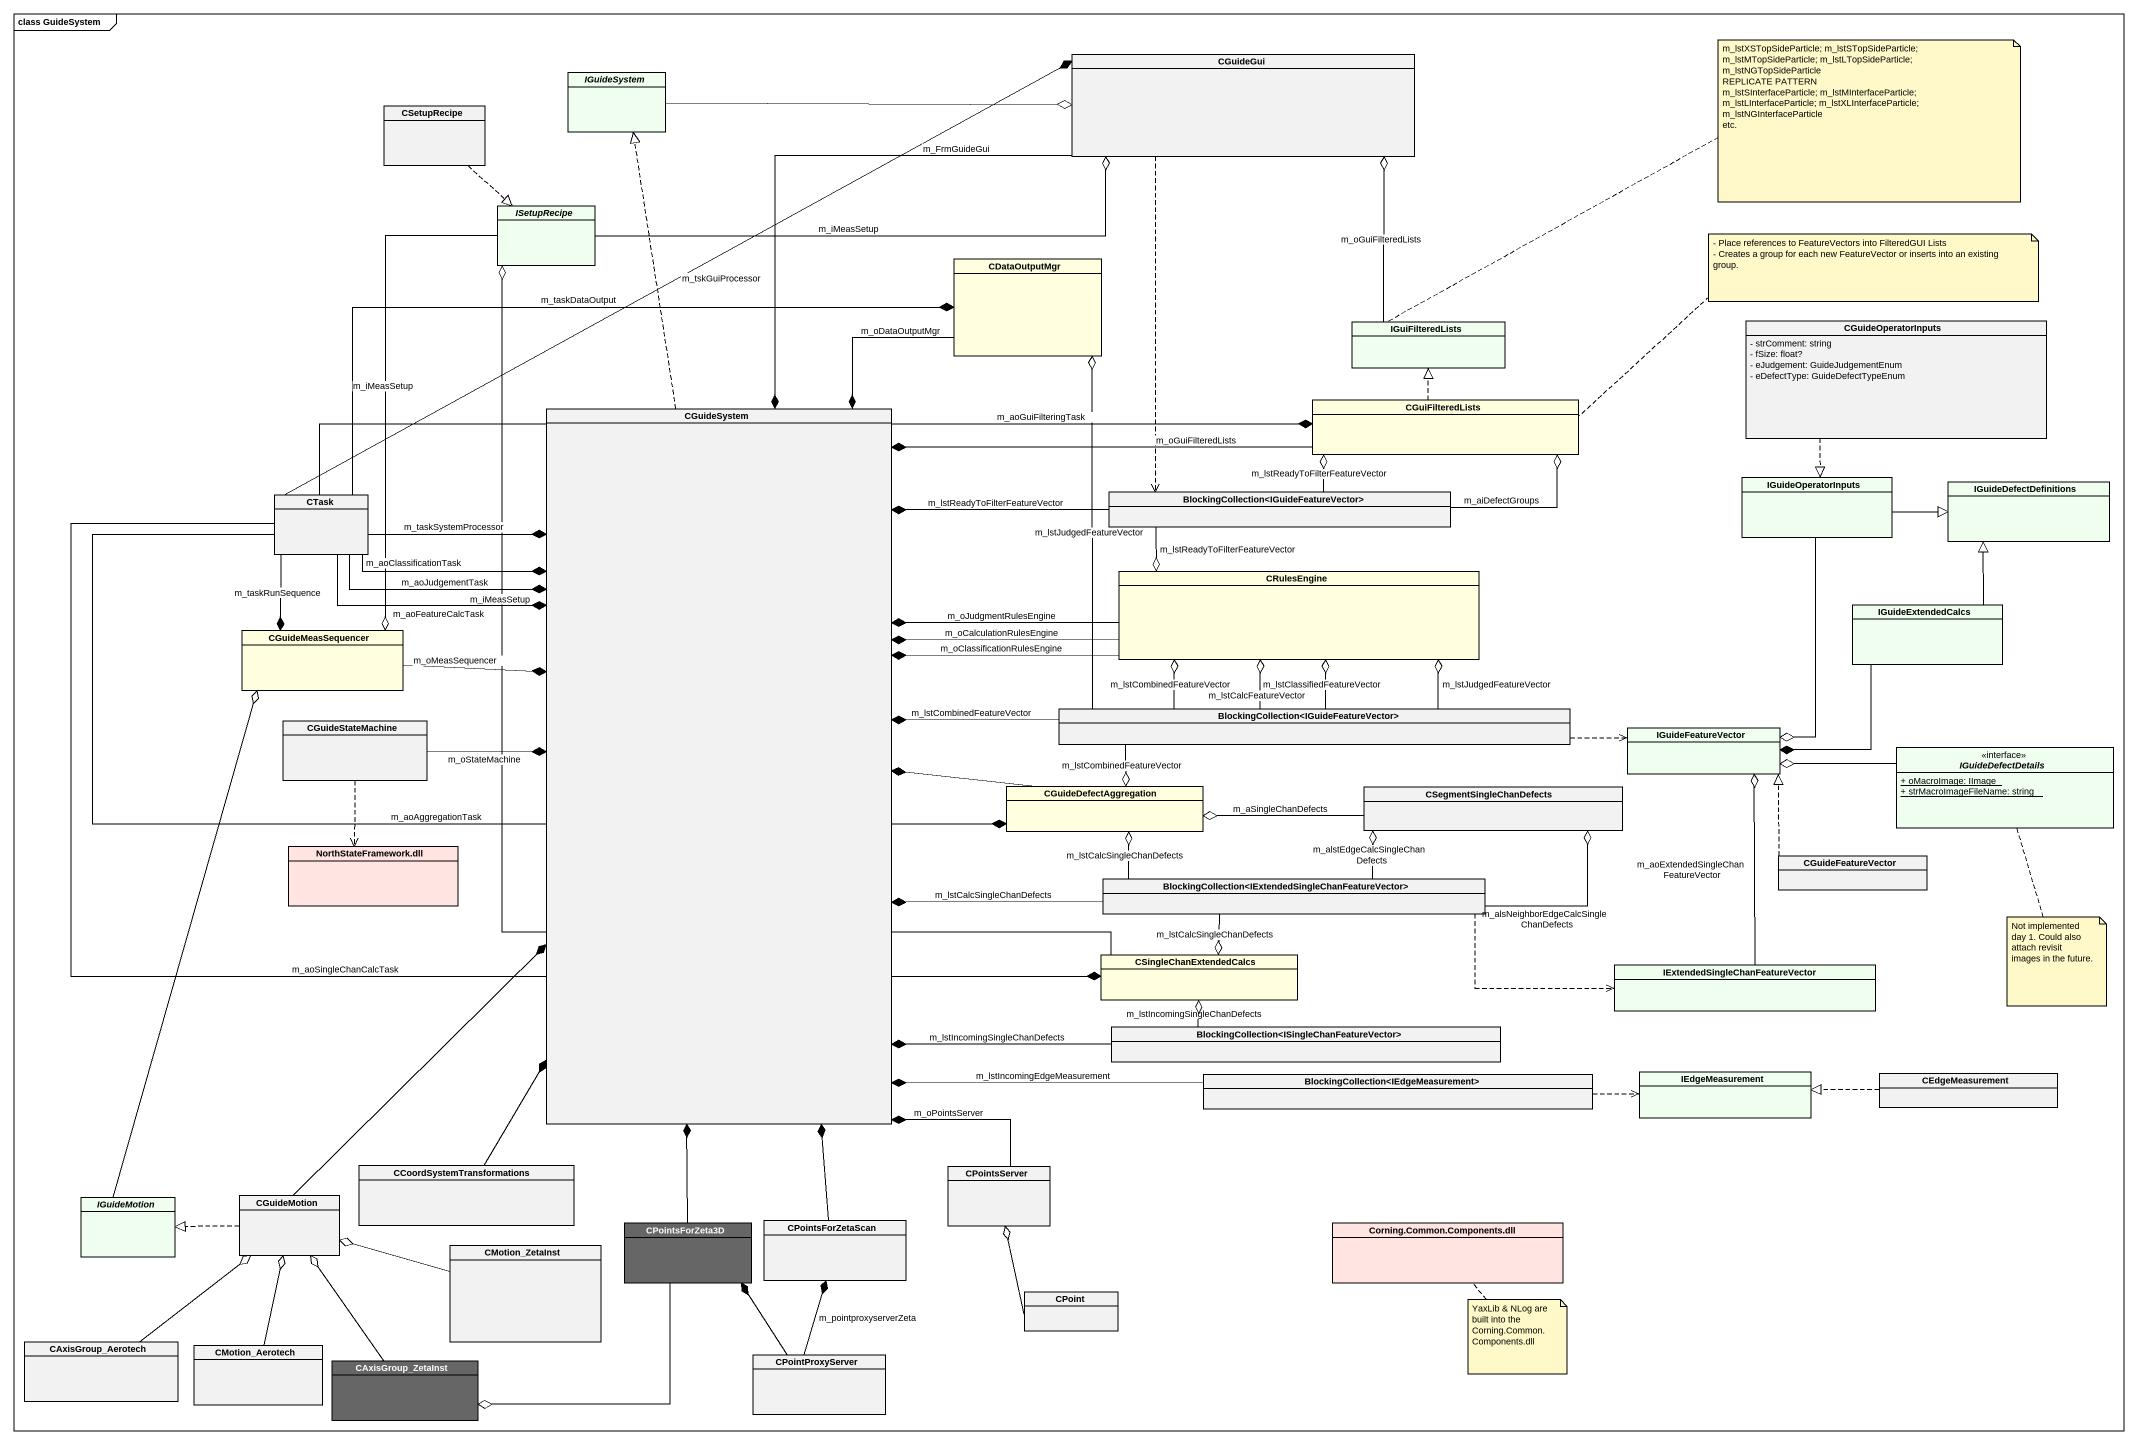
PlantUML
@startuml
mainframe class GuideSystem
hide circle
hide empty members
skinparam classAttributeIconSize 0
abstract class IGuideSystem #EFFEEE
class CGuideGui
class CSetupRecipe
abstract class ISetupRecipe #EFFEEE
class CDataOutputMgr #FFFFE0
class IGuiFilteredLists #EFFEEE
class CGuideOperatorInputs {
  - strComment: string
  - fSize: float?
  - eJudgement: GuideJudgementEnum
  - eDefectType: GuideDefectTypeEnum
}
class CGuideSystem
class CGuiFilteredLists #FFFFE0
class CTask
class "BlockingCollection<IGuideFeatureVector>" as BlockingCollection
class IGuideOperatorInputs #EFFEEE
class IGuideDefectDefinitions #EFFEEE
class CRulesEngine #FFFFE0
class IGuideExtendedCalcs #EFFEEE
class CGuideMeasSequencer #FFFFE0
class CGuideStateMachine
class "BlockingCollection<IGuideFeatureVector>" as BlockingCollection_2
class IGuideFeatureVector #EFFEEE
interface IGuideDefectDetails #EFFEEE {
  {static} + oMacroImage: IImage
  {static} + strMacroImageFileName: string
}
class CGuideDefectAggregation #FFFFE0
class CSegmentSingleChanDefects
class "NorthStateFramework.dll" as NorthStateFramework_dll #FFE4E1
class "BlockingCollection<IExtendedSingleChanFeatureVector>" as BlockingCollection_3
class CGuideFeatureVector
class CSingleChanExtendedCalcs #FFFFE0
class "IExtendedSingleChanFeatureVector" as IExtendedSingleChanFeatureVe #EFFEEE
class "BlockingCollection<ISingleChanFeatureVector>" as BlockingCollection_4
class "BlockingCollection<IEdgeMeasurement>" as BlockingCollection_5
class IEdgeMeasurement #EFFEEE
class CEdgeMeasurement
class CGuideMotion
class CCoordSystemTransformations
class CPointsServer
abstract class IGuideMotion #EFFEEE
class CPointsForZeta3D #666666
class CPointsForZetaScan
class "Corning.Common.Components.dll" as Corning_Common_Components #FFE4E1
class CMotion_ZetaInst
class CPoint
class CAxisGroup_Aerotech
class CMotion_Aerotech
class CAxisGroup_ZetaInst #666666
class CPointProxyServer
IGuideSystem -right-o CGuideGui
CGuideGui --* CGuideSystem : m_FrmGuideGui
CGuideGui ..> BlockingCollection
CSetupRecipe ..|> ISetupRecipe
ISetupRecipe -right-o CGuideGui : m_iMeasSetup
ISetupRecipe --o CGuideMeasSequencer : m_iMeasSetup
CDataOutputMgr --* CGuideSystem : m_oDataOutputMgr
IGuiFilteredLists -up-o CGuideGui : m_oGuiFilteredLists
CGuideOperatorInputs ..|> IGuideOperatorInputs
CGuideSystem .up.|> IGuideSystem
CGuiFilteredLists .up.|> IGuiFilteredLists
CGuiFilteredLists -left-* CGuideSystem : m_oGuiFilteredLists
CTask -right-* CGuideGui : m_tskGuiProcessor
CTask -right-* CDataOutputMgr : m_taskDataOutput
CTask --* CGuideSystem : m_taskSystemProcessor
CTask --* CGuideSystem : m_aoClassificationTask
CTask --* CGuideSystem : m_aoJudgementTask
CTask --* CGuideSystem : m_aoFeatureCalcTask
CTask -right-* CGuiFilteredLists : m_aoGuiFilteringTask
CTask --* CGuideMeasSequencer : m_taskRunSequence
CTask -right-* CGuideDefectAggregation : m_aoAggregationTask
CTask -right-* CSingleChanExtendedCalcs : m_aoSingleChanCalcTask
BlockingCollection -left-* CGuideSystem : m_lstReadyToFilterFeatureVector
BlockingCollection -right-o CGuiFilteredLists : m_lstReadyToFilterFeatureVector
BlockingCollection -right-o CGuiFilteredLists : m_aiDefectGroups
BlockingCollection --o CRulesEngine : m_lstReadyToFilterFeatureVector
IGuideOperatorInputs -right-|> IGuideDefectDefinitions
IGuideOperatorInputs --o IGuideFeatureVector
CRulesEngine -left-* CGuideSystem : m_oClassificationRulesEngine
CRulesEngine -left-* CGuideSystem : m_oCalculationRulesEngine
CRulesEngine -left-* CGuideSystem : m_oJudgmentRulesEngine
IGuideExtendedCalcs -up-|> IGuideDefectDefinitions
IGuideExtendedCalcs -left-* IGuideFeatureVector
CGuideMeasSequencer -right-* CGuideSystem : m_oMeasSequencer
CGuideStateMachine -right-* CGuideSystem : m_oStateMachine
CGuideStateMachine ..> NorthStateFramework_dll
BlockingCollection_2 -up-o CDataOutputMgr : m_lstJudgedFeatureVector
BlockingCollection_2 -left-* CGuideSystem : m_lstCombinedFeatureVector
BlockingCollection_2 -up-o CRulesEngine : m_lstCombinedFeatureVector
BlockingCollection_2 -up-o CRulesEngine : m_lstCalcFeatureVector
BlockingCollection_2 -up-o CRulesEngine : m_lstClassifiedFeatureVector
BlockingCollection_2 -up-o CRulesEngine : m_lstJudgedFeatureVector
BlockingCollection_2 .right.> IGuideFeatureVector
BlockingCollection_2 -left-o CGuideDefectAggregation : m_lstCombinedFeatureVector
IGuideDefectDetails -left-o IGuideFeatureVector
CGuideDefectAggregation -left-* CGuideSystem
CSegmentSingleChanDefects -left-o CGuideDefectAggregation : m_aSingleChanDefects
BlockingCollection_3 -left-* CGuideSystem : m_lstCalcSingleChanDefects
BlockingCollection_3 -left-o CGuideDefectAggregation : m_lstCalcSingleChanDefects
BlockingCollection_3 -right-o CSegmentSingleChanDefects : m_alstEdgeCalcSingleChanDefects
BlockingCollection_3 -right-o CSegmentSingleChanDefects : m_alsNeighborEdgeCalcSingleChanDefects
BlockingCollection_3 --o CSingleChanExtendedCalcs : m_lstCalcSingleChanDefects
BlockingCollection_3 .right.> IExtendedSingleChanFeatureVe
CGuideFeatureVector .up.|> IGuideFeatureVector
CSingleChanExtendedCalcs -up-o ISetupRecipe : m_iMeasSetup
IExtendedSingleChanFeatureVe -up-o IGuideFeatureVector : m_aoExtendedSingleChanFeatureVector
BlockingCollection_4 -left-* CGuideSystem : m_lstIncomingSingleChanDefects
BlockingCollection_4 -up-o CSingleChanExtendedCalcs : m_lstIncomingSingleChanDefects
BlockingCollection_5 -left-* CGuideSystem : m_lstIncomingEdgeMeasurement
BlockingCollection_5 .right.> IEdgeMeasurement
CEdgeMeasurement .left.|> IEdgeMeasurement
CGuideMotion -up-* CGuideSystem
CGuideMotion .left.|> IGuideMotion
CCoordSystemTransformations -up-* CGuideSystem
CPointsServer -up-* CGuideSystem : m_oPointsServer
IGuideMotion -up-o CGuideMeasSequencer
CPointsForZeta3D -up-* CGuideSystem
CPointsForZeta3D -left-o CAxisGroup_ZetaInst
CPointsForZetaScan -up-* CGuideSystem
CMotion_ZetaInst -left-o CGuideMotion
CPoint -up-o CPointsServer
CAxisGroup_Aerotech -up-o CGuideMotion
CMotion_Aerotech -up-o CGuideMotion
CAxisGroup_ZetaInst -up-o CGuideMotion
CPointProxyServer -up-* CPointsForZeta3D
CPointProxyServer -up-* CPointsForZetaScan : m_pointproxyserverZeta
note right of IGuiFilteredLists
  m_lstXSTopSideParticle; m_lstSTopSideParticle; m_lstMTopSideParticle; m_lstLTopSideParticle;
  m_lstNGTopSideParticle
  REPLICATE PATTERN
  m_lstSInterfaceParticle; m_lstMInterfaceParticle; m_lstLInterfaceParticle; m_lstXLInterfaceParticle; m_lstNGInterfaceParticle
  etc.
end note
note right of CGuiFilteredLists
  - Place references to FeatureVectors into FilteredGUI Lists
  - Creates a group for each new FeatureVector or inserts into an existing group.
end note
note bottom of IGuideDefectDetails : Not implemented day 1. Could also attach revisit images in the future.
note bottom of Corning_Common_Components : YaxLib & NLog are built into the Corning.Common.Components.dll
@enduml
